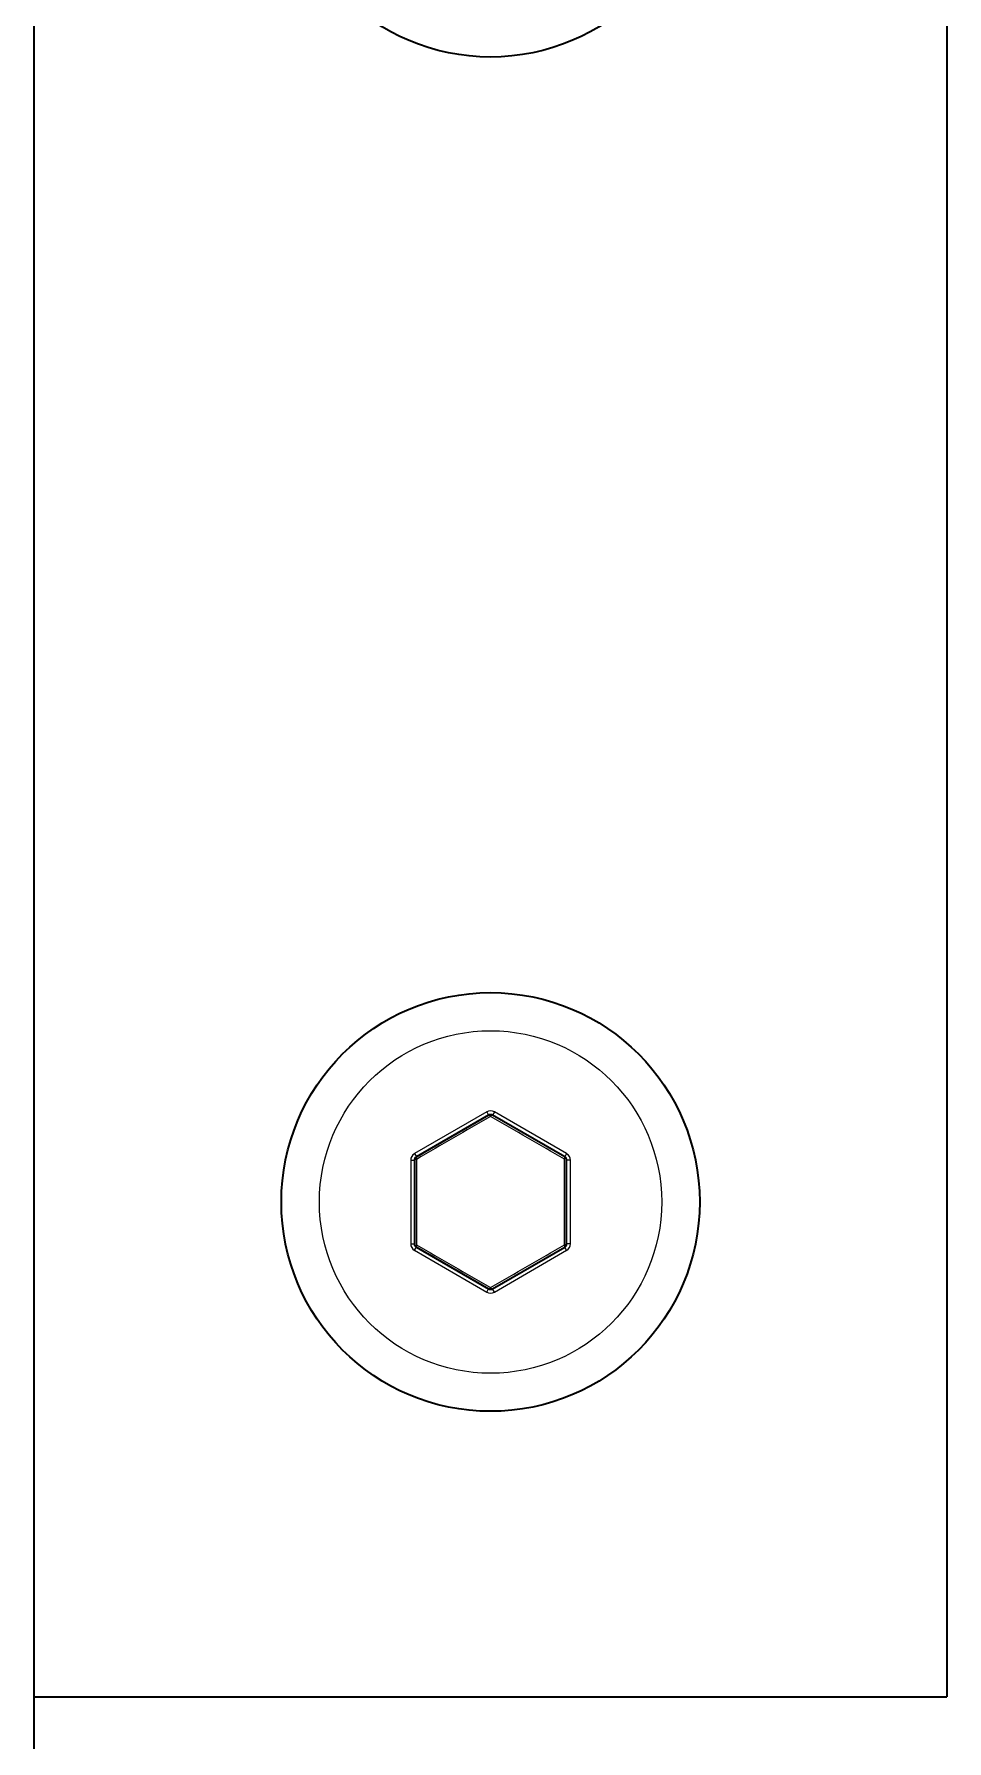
# Model space of a CAD drawing. Extents: x 146 to 1134, y 78 to 926.
# Drawn here: x 232.45 to 244.45, y 317.93 to 340.36 of the extents above; entities that cross this region are included whole.
import ezdxf

# ---------------------------------------------------------------- set-up
doc = ezdxf.new("R2010")
doc.units = 0

msp = doc.modelspace()

# ---------------------------------------------------------------- linework, layer by layer
at = {"color": 7, "lineweight": 35}
msp.add_line((232.45, 303.107), (232.45, 388.907), dxfattribs=at)
at = {"color": 7, "lineweight": 35, "ltscale": 0.325}
for p, q in [((244.45, 349.306), (244.45, 336.306)), ((244.45, 331.514), (244.45, 318.514))]:
    msp.add_line(p, q, dxfattribs=at)
at = {"color": 7, "lineweight": 35, "ltscale": 0.119794}
msp.add_line((244.45, 336.306), (244.45, 331.514), dxfattribs=at)
at = {"color": 7, "lineweight": 13, "ltscale": 0.027424}
for p, q in [((238.4, 326.197), (237.45, 325.649)), ((239.45, 325.649), (238.5, 326.197)), ((237.4, 325.562), (237.4, 324.465)), ((239.5, 324.465), (239.5, 325.562)), ((237.45, 324.379), (238.4, 323.83)), ((238.5, 323.83), (239.45, 324.379))]:
    msp.add_line(p, q, dxfattribs=at)
at = {"color": 7, "lineweight": 35, "ltscale": 0.027425}
for p, q in [((238.425, 326.154), (237.475, 325.606)), ((239.425, 325.606), (238.475, 326.154)), ((237.475, 324.422), (238.425, 323.874)), ((238.475, 323.874), (239.425, 324.422))]:
    msp.add_line(p, q, dxfattribs=at)
at = {"color": 7, "lineweight": 13, "ltscale": 0.00125}
for p, q in [((238.4, 326.197), (238.425, 326.154)), ((238.5, 326.197), (238.475, 326.154)), ((237.45, 325.649), (237.475, 325.606)), ((239.45, 325.649), (239.425, 325.606)), ((237.4, 325.562), (237.45, 325.562)), ((239.5, 325.562), (239.45, 325.562)), ((237.4, 324.465), (237.45, 324.465)), ((239.5, 324.465), (239.45, 324.465)), ((237.45, 324.379), (237.475, 324.422)), ((239.45, 324.379), (239.425, 324.422)), ((238.4, 323.83), (238.425, 323.874)), ((238.5, 323.83), (238.475, 323.874))]:
    msp.add_line(p, q, dxfattribs=at)
at = {"color": 7, "lineweight": 13, "ltscale": 0.000750767}
for p, q in [((239.421, 325.545), (239.421, 325.575)), ((237.478, 324.483), (237.478, 324.453))]:
    msp.add_line(p, q, dxfattribs=at)
at = {"color": 7, "lineweight": 35, "ltscale": 0.027424}
for p, q in [((237.45, 325.562), (237.45, 324.465)), ((239.45, 324.465), (239.45, 325.562))]:
    msp.add_line(p, q, dxfattribs=at)
at = {"color": 7, "lineweight": 35, "ltscale": 0.3}
msp.add_line((232.45, 318.514), (244.45, 318.514), dxfattribs=at)
at = {"color": 7, "lineweight": 35}
for centre in [(238.45, 342.806), (238.45, 325.014)]:
    msp.add_circle(centre, 2.75, dxfattribs=at)
at = {"color": 7, "lineweight": 13}
msp.add_circle((238.45, 325.014), 2.25, dxfattribs=at)
for centre, radius, start, end in [((261.364, 285.325), 46.803, 119.3132, 120.6868), ((238.45, 326.111), 0.1, 60, 120), ((238.418, 326.122), 0.0333, 23.2811, 78.5588), ((215.266, 284.859), 47.342, 59.321, 60.6789), ((237.5, 325.562), 0.1, 120, 180), ((237.474, 325.541), 0.0333, 83.2811, 138.5588), ((237.505, 325.595), 0.0333, 161.4413, 216.7189), ((283.855, 325.015), 46.38, 179.3084, 180.6574), ((239.394, 325.595), 0.0333, 323.2811, 18.5588), ((239.4, 325.562), 0.1, 0, 60), ((193.044, 325.013), 46.38, 359.3084, 0.6574), ((237.5, 324.465), 0.1, 180, 240), ((237.505, 324.432), 0.0333, 143.2811, 198.5588), ((261.364, 364.703), 46.804, 239.3132, 240.6867), ((215.535, 364.703), 46.804, 299.3132, 300.6868), ((239.425, 324.487), 0.0333, 263.2811, 318.5588), ((239.4, 324.465), 0.1, 300, 360), ((238.45, 323.917), 0.1, 240, 300), ((238.481, 323.905), 0.0333, 203.281, 258.5588)]:
    msp.add_arc(centre, radius, start, end, dxfattribs=at)
at = {"color": 7, "lineweight": 35}
for centre, start, end in [((238.45, 326.111), 60, 120), ((237.5, 325.562), 120, 180), ((239.4, 325.562), 0, 60), ((237.5, 324.465), 180, 240), ((239.4, 324.465), 300, 360), ((238.45, 323.917), 240, 300)]:
    msp.add_arc(centre, 0.05, start, end, dxfattribs=at)
at = {"color": 7, "lineweight": 13}
for centre, major_axis, start_param, end_param in [((238.45, 326.111), (0.025, 0.0433), 6.283185, 7.406149), ((239.4, 324.465), (0.025, -0.0433), 0, 1.122964), ((238.45, 323.917), (-0.025, -0.0433), 6.283185, 7.406149)]:
    msp.add_ellipse(centre, major_axis=major_axis, ratio=0.27735, start_param=start_param, end_param=end_param, dxfattribs=at)

doc.saveas('drawing.dxf')
